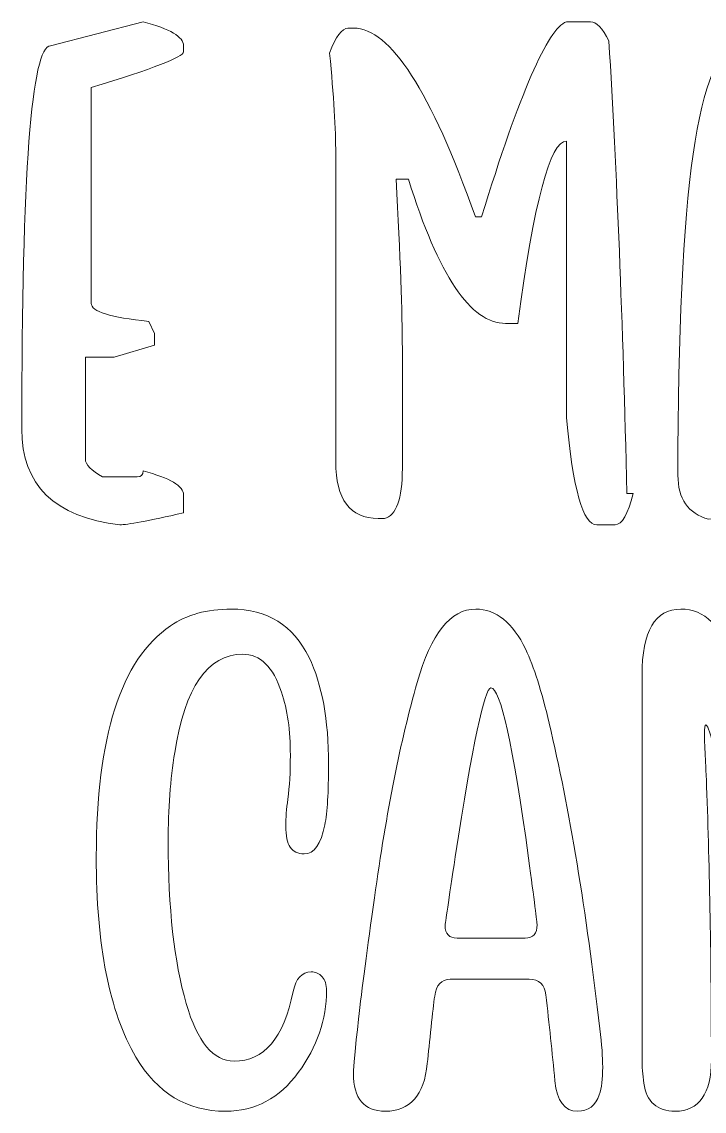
# Model space of a CAD drawing. Header units: inches. Extents: x 0.42 to 5.57, y -5.8 to -0.43.
# Drawn here: x 1.521 to 2.996, y -5.805 to -3.449 of the extents above; entities that cross this region are included whole.
import ezdxf

# ---------------------------------------------------------------- set-up
doc = ezdxf.new("R2010")
doc.units = ezdxf.units.IN
doc.header["$MEASUREMENT"] = 0
doc.layers.add('Layer 1', color=7, linetype='Continuous')

# ---------------------------------------------------------------- blocks, each defined once
blk = doc.blocks.new('block 342')
at = {"layer": 'Layer 1', "lineweight": 0}
blk.add_open_spline([(2.1185, -5.7212), (2.1592, -5.6654), (2.1796, -5.6063), (2.1796, -5.544), (2.1796, -5.531), (2.1763, -5.521), (2.1698, -5.514), (2.1633, -5.507), (2.1555, -5.5036), (2.1466, -5.5036), (2.1262, -5.5036), (2.1132, -5.5178), (2.1074, -5.5461), (2.0871, -5.6465), (2.0444, -5.6967), (1.9796, -5.6967), (1.9347, -5.6967), (1.9003, -5.6551), (1.8762, -5.5719), (1.8501, -5.4818), (1.8371, -5.365), (1.8371, -5.2218), (1.8371, -5.1511), (1.8417, -5.087), (1.8512, -5.0293), (1.8736, -4.8875), (1.9225, -4.8166), (1.998, -4.8166), (2.0363, -4.8166), (2.0644, -4.844), (2.0823, -4.8989), (2.095, -4.936), (2.1013, -4.9814), (2.1013, -5.0349), (2.1013, -5.0712), (2.0995, -5.1027), (2.0958, -5.1297), (2.0929, -5.1511), (2.0915, -5.1707), (2.0915, -5.1883), (2.0915, -5.2092), (2.0947, -5.2245), (2.101, -5.234), (2.1073, -5.2436), (2.1174, -5.2483), (2.1313, -5.2483), (2.1525, -5.2483), (2.1674, -5.2274), (2.1759, -5.1855), (2.1812, -5.1586), (2.1839, -5.1148), (2.1839, -5.0544), (2.1839, -4.9586), (2.1698, -4.8817), (2.1417, -4.8235), (2.1074, -4.7538), (2.0513, -4.7189), (1.9735, -4.7189), (1.9209, -4.7189), (1.877, -4.731), (1.842, -4.7552), (1.7351, -4.8282), (1.6817, -4.9946), (1.6817, -5.2545), (1.6817, -5.4466), (1.7103, -5.591), (1.7673, -5.6877), (1.8134, -5.7658), (1.878, -5.8049), (1.9612, -5.8049), (2.0253, -5.8049), (2.0777, -5.777), (2.1185, -5.7212)], degree=3, knots=[0, 0, 0, 0, 1, 1, 1, 2, 2, 2, 3, 3, 3, 4, 4, 4, 5, 5, 5, 6, 6, 6, 7, 7, 7, 8, 8, 8, 9, 9, 9, 10, 10, 10, 11, 11, 11, 12, 12, 12, 13, 13, 13, 14, 14, 14, 15, 15, 15, 16, 16, 16, 17, 17, 17, 18, 18, 18, 19, 19, 19, 20, 20, 20, 21, 21, 21, 22, 22, 22, 23, 23, 23, 24, 24, 24, 24], dxfattribs=at)
blk = doc.blocks.new('block 341')
at = {"layer": 'Layer 1'}
blk.add_blockref('block 342', (0, 0), dxfattribs=at)
blk = doc.blocks.new('block 344')
at = {"layer": 'Layer 1', "lineweight": 0}
for points, knots in [([(2.4133, -5.5559), (2.4165, -5.5317), (2.4278, -5.5196), (2.4469, -5.5196), (2.4469, -5.5196), (2.6176, -5.5196), (2.6176, -5.5196), (2.6392, -5.5196), (2.6512, -5.5308), (2.6537, -5.5531), (2.661, -5.6163), (2.6675, -5.6784), (2.6733, -5.7393), (2.6777, -5.7831), (2.6941, -5.8049), (2.7222, -5.8049), (2.7454, -5.8049), (2.7611, -5.793), (2.7693, -5.7693), (2.7742, -5.7549), (2.7766, -5.7349), (2.7766, -5.7093), (2.7766, -5.6879), (2.7746, -5.6605), (2.7705, -5.627), (2.7411, -5.3713), (2.7047, -5.1509), (2.661, -4.9659), (2.6447, -4.8965), (2.6278, -4.8433), (2.6103, -4.8061), (2.5821, -4.748), (2.546, -4.7189), (2.502, -4.7189), (2.4477, -4.7189), (2.4055, -4.7719), (2.3754, -4.878), (2.3399, -5.0012), (2.3091, -5.1562), (2.283, -5.3432), (2.2675, -5.4534), (2.2561, -5.5409), (2.2487, -5.6057), (2.2414, -5.6706), (2.2377, -5.7096), (2.2377, -5.7225), (2.2377, -5.7774), (2.2606, -5.8049), (2.3063, -5.8049), (2.3601, -5.8049), (2.3904, -5.7704), (2.3974, -5.7016), (2.3998, -5.6789), (2.4026, -5.6527), (2.4056, -5.6232), (2.4087, -5.5937), (2.4112, -5.5712), (2.4133, -5.5559)], [0, 0, 0, 0, 1, 1, 1, 2, 2, 2, 3, 3, 3, 4, 4, 4, 5, 5, 5, 6, 6, 6, 7, 7, 7, 8, 8, 8, 9, 9, 9, 10, 10, 10, 11, 11, 11, 12, 12, 12, 13, 13, 13, 14, 14, 14, 15, 15, 15, 16, 16, 16, 17, 17, 17, 18, 18, 18, 19, 19, 19, 19]), ([(2.4616, -5.4304), (2.4445, -5.4304), (2.4359, -5.4215), (2.4359, -5.4038), (2.4359, -5.3997), (2.4433, -5.3499), (2.4579, -5.2545), (2.4955, -5.0109), (2.5211, -4.8891), (2.535, -4.8891), (2.5554, -4.8891), (2.5825, -5.0118), (2.6164, -5.2574), (2.6286, -5.3489), (2.6347, -5.3971), (2.6347, -5.4017), (2.6347, -5.4208), (2.6262, -5.4304), (2.609, -5.4304), (2.609, -5.4304), (2.4616, -5.4304), (2.4616, -5.4304)], [0, 0, 0, 0, 1, 1, 1, 2, 2, 2, 3, 3, 3, 4, 4, 4, 5, 5, 5, 6, 6, 6, 7, 7, 7, 7])]:
    blk.add_open_spline(points, degree=3, knots=knots, dxfattribs=at)
blk = doc.blocks.new('block 343')
at = {"layer": 'Layer 1'}
blk.add_blockref('block 344', (0, 0), dxfattribs=at)
blk = doc.blocks.new('block 346')
at = {"layer": 'Layer 1', "lineweight": 0}
blk.add_open_spline([(3.5339, -5.7156), (3.5339, -5.7156), (3.5339, -4.8626), (3.5339, -4.8626), (3.5339, -4.8264), (3.529, -4.7957), (3.5192, -4.7705), (3.5053, -4.7361), (3.4815, -4.7189), (3.4476, -4.7189), (3.4325, -4.7189), (3.4173, -4.7255), (3.4018, -4.7388), (3.3863, -4.7521), (3.374, -4.7752), (3.3651, -4.8082), (3.3165, -4.9872), (3.2621, -5.1653), (3.2018, -5.3425), (3.1859, -5.2871), (3.1695, -5.2293), (3.1528, -5.1688), (3.1271, -5.0767), (3.0945, -4.9633), (3.0549, -4.8284), (3.0337, -4.7554), (2.9972, -4.7189), (2.9454, -4.7189), (2.8896, -4.7189), (2.8616, -4.7666), (2.8616, -4.8619), (2.8616, -4.8619), (2.8616, -5.6891), (2.8616, -5.6891), (2.8616, -5.7082), (2.8629, -5.7265), (2.8653, -5.7442), (2.8714, -5.7847), (2.8941, -5.8049), (2.9332, -5.8049), (2.9589, -5.8049), (2.9784, -5.7954), (2.9916, -5.7766), (3.0049, -5.7578), (3.0115, -5.7305), (3.0115, -5.6947), (3.0115, -5.4798), (3.008, -5.2825), (3.0011, -5.1025), (2.9999, -5.0672), (2.9989, -5.0437), (2.9981, -5.0321), (2.9972, -5.0204), (2.9968, -5.0065), (2.9968, -4.9903), (2.9968, -4.9763), (2.9976, -4.9693), (2.9993, -4.9693), (3.0025, -4.9693), (3.0074, -4.9819), (3.014, -5.007), (3.0767, -5.2473), (3.13, -5.4285), (3.1736, -5.5503), (3.1838, -5.5782), (3.1989, -5.5922), (3.2189, -5.5922), (3.2372, -5.5922), (3.2513, -5.5791), (3.2611, -5.5531), (3.3259, -5.3806), (3.3806, -5.2083), (3.425, -5.0363), (3.4307, -5.014), (3.4356, -5.0028), (3.4397, -5.0028), (3.4438, -5.0028), (3.4458, -5.0098), (3.4458, -5.0237), (3.4458, -5.0554), (3.4448, -5.1025), (3.4427, -5.1653), (3.4387, -5.289), (3.4366, -5.4724), (3.4366, -5.7156), (3.4366, -5.744), (3.4398, -5.7659), (3.4461, -5.7815), (3.4524, -5.7971), (3.4643, -5.8049), (3.4819, -5.8049), (3.5166, -5.8049), (3.5339, -5.7751), (3.5339, -5.7156)], degree=3, knots=[0, 0, 0, 0, 1, 1, 1, 2, 2, 2, 3, 3, 3, 4, 4, 4, 5, 5, 5, 6, 6, 6, 7, 7, 7, 8, 8, 8, 9, 9, 9, 10, 10, 10, 11, 11, 11, 12, 12, 12, 13, 13, 13, 14, 14, 14, 15, 15, 15, 16, 16, 16, 17, 17, 17, 18, 18, 18, 19, 19, 19, 20, 20, 20, 21, 21, 21, 22, 22, 22, 23, 23, 23, 24, 24, 24, 25, 25, 25, 26, 26, 26, 27, 27, 27, 28, 28, 28, 29, 29, 29, 30, 30, 30, 31, 31, 31, 31], dxfattribs=at)
blk = doc.blocks.new('block 345')
at = {"layer": 'Layer 1'}
blk.add_blockref('block 346', (0, 0), dxfattribs=at)
blk = doc.blocks.new('block 338')
at = {"layer": 'Layer 1'}
for name in ['block 341', 'block 343', 'block 345']:
    blk.add_blockref(name, (0, 0), dxfattribs=at)
blk = doc.blocks.new('block 397')
at = {"layer": 'Layer 1', "lineweight": 0}
blk.add_open_spline([(1.7829, -3.4488), (1.841, -3.4641), (1.8704, -3.4816), (1.8704, -3.5005), (1.8704, -3.5005), (1.8704, -3.5135), (1.8704, -3.5135), (1.8704, -3.5249), (1.8035, -3.5508), (1.6706, -3.5912), (1.6706, -3.5912), (1.6706, -4.0578), (1.6706, -4.0578), (1.6706, -4.0753), (1.7124, -4.0883), (1.7954, -4.0966), (1.7954, -4.0966), (1.8079, -4.1226), (1.8079, -4.1226), (1.8079, -4.1226), (1.8079, -4.1484), (1.8079, -4.1484), (1.8079, -4.1484), (1.7205, -4.1743), (1.7205, -4.1743), (1.7205, -4.1743), (1.6581, -4.1743), (1.6581, -4.1743), (1.6581, -4.1743), (1.6581, -4.3943), (1.6581, -4.3943), (1.6581, -4.4065), (1.6706, -4.4194), (1.6955, -4.4331), (1.6955, -4.4331), (1.7704, -4.4331), (1.7704, -4.4331), (1.7785, -4.4331), (1.7829, -4.4285), (1.7829, -4.4201), (1.841, -4.4354), (1.8704, -4.4529), (1.8704, -4.4719), (1.8704, -4.4719), (1.8704, -4.5108), (1.8704, -4.5108), (1.794, -4.5283), (1.7484, -4.5366), (1.733, -4.5366), (1.5912, -4.5199), (1.5207, -4.4506), (1.5207, -4.3296), (1.5207, -3.7769), (1.5413, -3.5005), (1.5831, -3.5005), (1.5831, -3.5005), (1.7829, -3.4488), (1.7829, -3.4488)], degree=3, knots=[0, 0, 0, 0, 1, 1, 1, 2, 2, 2, 3, 3, 3, 4, 4, 4, 5, 5, 5, 6, 6, 6, 7, 7, 7, 8, 8, 8, 9, 9, 9, 10, 10, 10, 11, 11, 11, 12, 12, 12, 13, 13, 13, 14, 14, 14, 15, 15, 15, 16, 16, 16, 17, 17, 17, 18, 18, 18, 19, 19, 19, 19], dxfattribs=at)
blk = doc.blocks.new('block 396')
at = {"layer": 'Layer 1'}
blk.add_blockref('block 397', (0, 0), dxfattribs=at)
blk = doc.blocks.new('block 399')
at = {"layer": 'Layer 1', "lineweight": 0}
blk.add_open_spline([(2.7504, -3.4488), (2.7629, -3.4488), (2.7761, -3.4625), (2.79, -3.4899), (2.807, -3.7701), (2.8202, -4.0966), (2.829, -4.4689), (2.829, -4.4689), (2.8422, -4.4689), (2.8422, -4.4689), (2.8312, -4.5138), (2.818, -4.5366), (2.8033, -4.5366), (2.8033, -4.5366), (2.7636, -4.5366), (2.7636, -4.5366), (2.7342, -4.5366), (2.7122, -4.4597), (2.6982, -4.3052), (2.6982, -4.3052), (2.6982, -3.7068), (2.6982, -3.7068), (2.663, -3.7068), (2.6277, -3.8385), (2.5932, -4.1012), (2.5932, -4.1012), (2.5667, -4.1012), (2.5667, -4.1012), (2.4911, -4.1012), (2.4213, -3.9969), (2.3566, -3.7891), (2.3566, -3.7891), (2.3302, -3.7891), (2.3302, -3.7891), (2.339, -3.9566), (2.3434, -4.0791), (2.3434, -4.156), (2.3434, -4.156), (2.3434, -4.4141), (2.3434, -4.4141), (2.3434, -4.4811), (2.3302, -4.5176), (2.3045, -4.5229), (2.3045, -4.5229), (2.2913, -4.5229), (2.2913, -4.5229), (2.2303, -4.5229), (2.1994, -4.4818), (2.1994, -4.4003), (2.1994, -4.4003), (2.1994, -3.7343), (2.1994, -3.7343), (2.1994, -3.6818), (2.195, -3.6094), (2.1862, -3.5166), (2.1994, -3.4808), (2.2127, -3.4625), (2.2259, -3.4625), (2.2259, -3.4625), (2.2384, -3.4625), (2.2384, -3.4625), (2.317, -3.4625), (2.4051, -3.5988), (2.5014, -3.8706), (2.5014, -3.8706), (2.5146, -3.8706), (2.5146, -3.8706), (2.5969, -3.6041), (2.6578, -3.4632), (2.6982, -3.4488), (2.6982, -3.4488), (2.7504, -3.4488), (2.7504, -3.4488)], degree=3, knots=[0, 0, 0, 0, 1, 1, 1, 2, 2, 2, 3, 3, 3, 4, 4, 4, 5, 5, 5, 6, 6, 6, 7, 7, 7, 8, 8, 8, 9, 9, 9, 10, 10, 10, 11, 11, 11, 12, 12, 12, 13, 13, 13, 14, 14, 14, 15, 15, 15, 16, 16, 16, 17, 17, 17, 18, 18, 18, 19, 19, 19, 20, 20, 20, 21, 21, 21, 22, 22, 22, 23, 23, 23, 24, 24, 24, 24], dxfattribs=at)
blk = doc.blocks.new('block 398')
at = {"layer": 'Layer 1'}
blk.add_blockref('block 399', (0, 0), dxfattribs=at)
blk = doc.blocks.new('block 401')
at = {"layer": 'Layer 1', "lineweight": 0}
for points, knots in [([(3.4387, -3.9802), (3.4387, -4.0471), (3.4431, -4.0974), (3.4519, -4.1301), (3.4431, -4.411), (3.4167, -4.5518), (3.3733, -4.5518), (3.3733, -4.5518), (3.3601, -4.5518), (3.3601, -4.5518), (3.3248, -4.5518), (3.3072, -4.4841), (3.3072, -4.3478), (3.3072, -4.3478), (3.3072, -4.2664), (3.3072, -4.2664), (3.3072, -4.2664), (3.294, -4.2664), (3.294, -4.2664), (3.1448, -4.2664), (3.0707, -4.3029), (3.0707, -4.3753), (3.0596, -4.4749), (3.0384, -4.5245), (3.0053, -4.5245), (2.9612, -4.5123), (2.9392, -4.4803), (2.9392, -4.4293), (2.9392, -3.8119), (2.9833, -3.5037), (3.0707, -3.5037), (3.0707, -3.4785), (3.1147, -3.4602), (3.2022, -3.4488), (3.3601, -3.4488), (3.4387, -3.6262), (3.4387, -3.9802)], [0, 0, 0, 0, 1, 1, 1, 2, 2, 2, 3, 3, 3, 4, 4, 4, 5, 5, 5, 6, 6, 6, 7, 7, 7, 8, 8, 8, 9, 9, 9, 10, 10, 10, 11, 11, 11, 12, 12, 12, 12]), ([(3.1103, -4.1979), (3.2418, -4.1774), (3.3072, -4.1499), (3.3072, -4.1164), (3.3072, -4.0282), (3.3028, -3.8644), (3.294, -3.6262), (3.2771, -3.5843), (3.2602, -3.5615), (3.2418, -3.5576), (3.2418, -3.5576), (3.1889, -3.5576), (3.1889, -3.5576), (3.128, -3.5576), (3.0971, -3.7662), (3.0971, -4.1842), (3.1059, -4.1842), (3.1103, -4.1888), (3.1103, -4.1979)], [0, 0, 0, 0, 1, 1, 1, 2, 2, 2, 3, 3, 3, 4, 4, 4, 5, 5, 5, 6, 6, 6, 6])]:
    blk.add_open_spline(points, degree=3, knots=knots, dxfattribs=at)
blk = doc.blocks.new('block 400')
at = {"layer": 'Layer 1'}
blk.add_blockref('block 401', (0, 0), dxfattribs=at)
blk = doc.blocks.new('block 391')
at = {"layer": 'Layer 1'}
for name in ['block 396', 'block 398', 'block 400']:
    blk.add_blockref(name, (0, 0), dxfattribs=at)

msp = doc.modelspace()

# ---------------------------------------------------------------- block references
at = {"layer": 'Layer 1'}
for name in ['block 391', 'block 338']:
    msp.add_blockref(name, (0, 0), dxfattribs=at)

doc.saveas('drawing.dxf')
